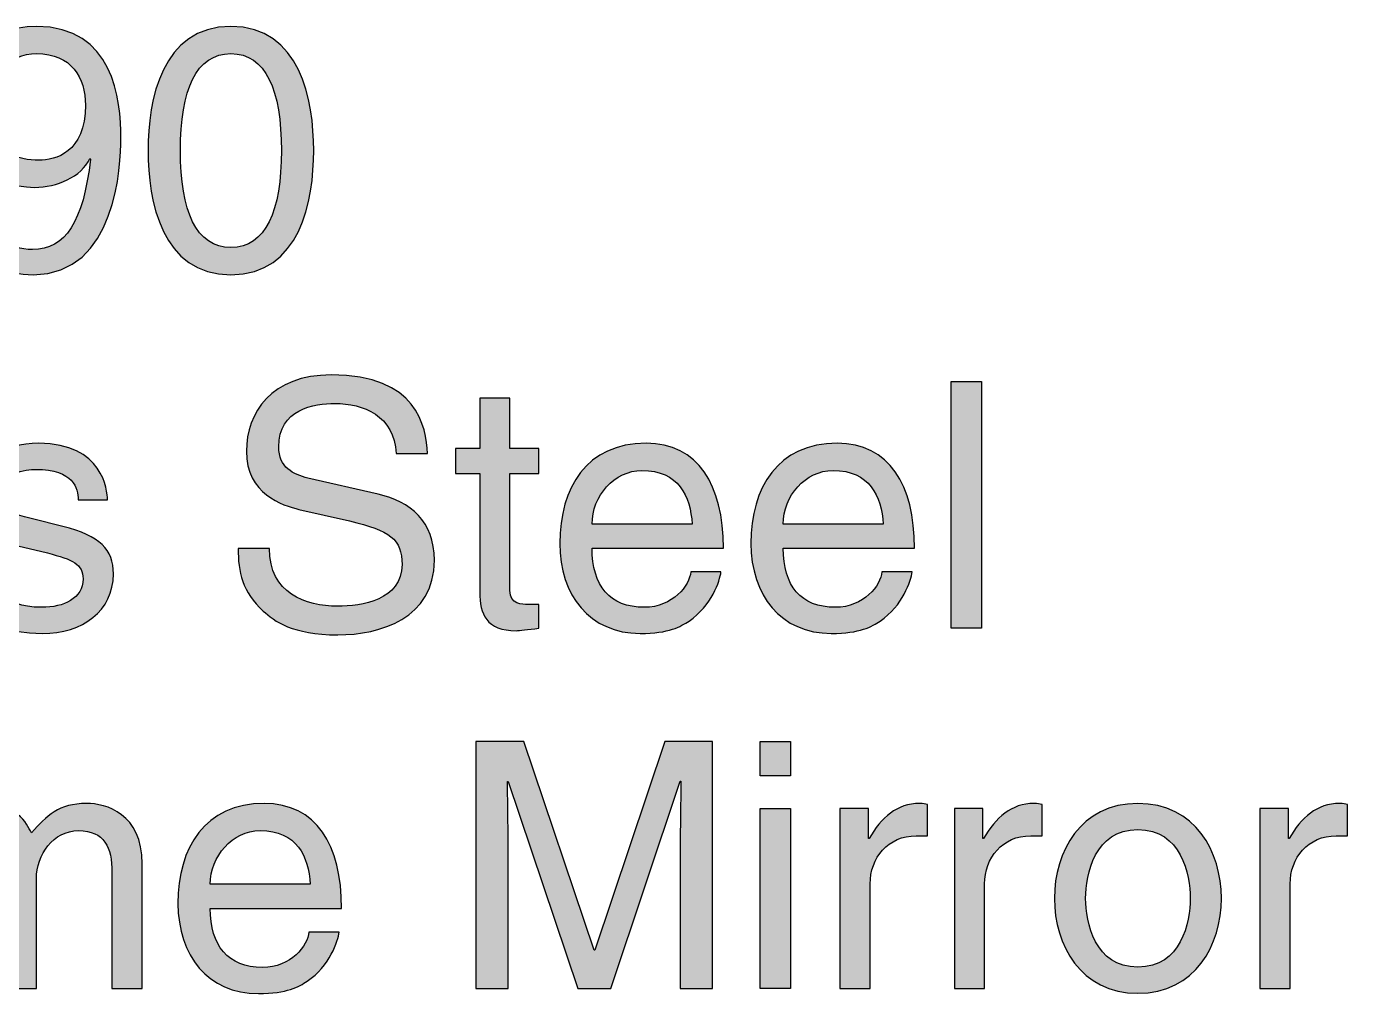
# Model space of a CAD drawing. Extents: x -84 to 127, y -62 to 83.
# Drawn here: x 44.98 to 73.46, y -60.36 to -39.52 of the extents above; entities that cross this region are included whole.
import ezdxf

# ---------------------------------------------------------------- set-up
doc = ezdxf.new("R2010")
doc.units = 0
doc.header["$MEASUREMENT"] = 0
doc.layers.add('MODEL_NAME', color=3, linetype='CONTINUOUS')

# ---------------------------------------------------------------- blocks, each defined once
blk = doc.blocks.new('AI9-BLK1')
at = {"layer": 'MODEL_NAME'}
h = blk.add_hatch(color=2, dxfattribs=at)
edge = h.paths.add_edge_path(flags=16)
edge.add_spline(control_points=[(4.68, 9.426), (4.68, 10.019), (4.377, 10.537), (3.628, 10.537), (3.021, 10.537), (2.621, 10.063), (2.621, 9.367), (2.621, 8.367), (3.243, 8.24), (3.68, 8.24), (4.021, 8.24), (4.68, 8.396), (4.68, 9.426)], knot_values=[0, 0, 0, 0, 1, 1, 1, 2, 2, 2, 3, 3, 3, 4, 4, 4, 4], degree=3, periodic=0)
edge = h.paths.add_edge_path()
edge.add_spline(control_points=[(1.947, 9.337), (1.947, 10.285), (2.524, 11.122), (3.621, 11.122), (5.281, 11.122), (5.444, 9.552), (5.444, 8.707), (5.444, 8.152), (5.347, 5.773), (3.554, 5.773), (2.332, 5.773), (2.006, 6.663), (2.006, 7.166), (2.006, 7.166), (2.658, 7.166), (2.658, 7.166), (2.695, 6.64), (3.006, 6.314), (3.539, 6.314), (4.251, 6.314), (4.628, 6.914), (4.791, 8.263), (4.791, 8.263), (4.777, 8.278), (4.777, 8.278), (4.584, 7.878), (4.065, 7.655), (3.584, 7.655), (2.621, 7.655), (1.947, 8.3), (1.947, 9.337)], knot_values=[0, 0, 0, 0, 1, 1, 1, 2, 2, 2, 3, 3, 3, 4, 4, 4, 5, 5, 5, 6, 6, 6, 7, 7, 7, 8, 8, 8, 9, 9, 9, 10, 10, 10, 10], degree=3, periodic=0)
h = blk.add_hatch(color=2, dxfattribs=at)
edge = h.paths.add_edge_path(flags=16)
edge.add_spline(control_points=[(7.814, 10.537), (7.066, 10.537), (6.725, 9.752), (6.725, 8.448), (6.725, 7.144), (7.066, 6.359), (7.814, 6.359), (8.562, 6.359), (8.903, 7.144), (8.903, 8.448), (8.903, 9.752), (8.562, 10.537), (7.814, 10.537)], knot_values=[0, 0, 0, 0, 1, 1, 1, 2, 2, 2, 3, 3, 3, 4, 4, 4, 4], degree=3, periodic=0)
edge = h.paths.add_edge_path()
edge.add_spline(control_points=[(7.814, 5.773), (6.318, 5.773), (6.029, 7.366), (6.029, 8.448), (6.029, 9.53), (6.318, 11.122), (7.814, 11.122), (9.311, 11.122), (9.599, 9.53), (9.599, 8.448), (9.599, 7.366), (9.311, 5.773), (7.814, 5.773)], knot_values=[0, 0, 0, 0, 1, 1, 1, 2, 2, 2, 3, 3, 3, 4, 4, 4, 4], degree=3, periodic=0)
h = blk.add_hatch(color=2, dxfattribs=at)
edge = h.paths.add_edge_path()
edge.add_spline(control_points=[(11.377, 1.917), (11.34, 2.739), (10.659, 2.998), (10.059, 2.998), (9.607, 2.998), (8.844, 2.872), (8.844, 2.065), (8.844, 1.613), (9.162, 1.465), (9.474, 1.391), (9.474, 1.391), (10.992, 1.043), (10.992, 1.043), (11.681, 0.879), (12.2, 0.465), (12.2, -0.38), (12.2, -1.639), (11.029, -1.988), (10.118, -1.988), (9.133, -1.988), (8.748, -1.691), (8.51, -1.476), (8.059, -1.069), (7.97, -0.624), (7.97, -0.128), (7.97, -0.128), (8.644, -0.128), (8.644, -0.128), (8.644, -1.091), (9.429, -1.373), (10.111, -1.373), (10.629, -1.373), (11.503, -1.239), (11.503, -0.476), (11.503, 0.079), (11.244, 0.257), (10.37, 0.465), (10.37, 0.465), (9.281, 0.716), (9.281, 0.716), (8.933, 0.798), (8.148, 1.043), (8.148, 1.969), (8.148, 2.798), (8.688, 3.613), (9.977, 3.613), (11.837, 3.613), (12.022, 2.502), (12.052, 1.917), (12.052, 1.917), (11.377, 1.917), (11.377, 1.917)], knot_values=[0, 0, 0, 0, 1, 1, 1, 2, 2, 2, 3, 3, 3, 4, 4, 4, 5, 5, 5, 6, 6, 6, 7, 7, 7, 8, 8, 8, 9, 9, 9, 10, 10, 10, 11, 11, 11, 12, 12, 12, 13, 13, 13, 14, 14, 14, 15, 15, 15, 16, 16, 16, 17, 17, 17, 17], degree=3, periodic=0)
h = blk.add_hatch(color=2, dxfattribs=at)
edge = h.paths.add_edge_path()
edge.add_spline(control_points=[(23.994, -1.847), (23.994, -1.847), (23.342, -1.847), (23.342, -1.847), (23.342, -1.847), (23.342, 3.472), (23.342, 3.472), (23.342, 3.472), (23.994, 3.472), (23.994, 3.472), (23.994, 3.472), (23.994, -1.847), (23.994, -1.847)], knot_values=[0, 0, 0, 0, 1, 1, 1, 2, 2, 2, 3, 3, 3, 4, 4, 4, 4], degree=3, periodic=0)
h = blk.add_hatch(color=2, dxfattribs=at)
edge = h.paths.add_edge_path()
edge.add_spline(control_points=[(13.83, 1.487), (13.83, 1.487), (13.83, -1.032), (13.83, -1.032), (13.83, -1.335), (14.089, -1.335), (14.222, -1.335), (14.222, -1.335), (14.452, -1.335), (14.452, -1.335), (14.452, -1.335), (14.452, -1.847), (14.452, -1.847), (14.215, -1.869), (14.03, -1.899), (13.963, -1.899), (13.318, -1.899), (13.178, -1.536), (13.178, -1.069), (13.178, -1.069), (13.178, 1.487), (13.178, 1.487), (13.178, 1.487), (12.652, 1.487), (12.652, 1.487), (12.652, 1.487), (12.652, 2.028), (12.652, 2.028), (12.652, 2.028), (13.178, 2.028), (13.178, 2.028), (13.178, 2.028), (13.178, 3.109), (13.178, 3.109), (13.178, 3.109), (13.83, 3.109), (13.83, 3.109), (13.83, 3.109), (13.83, 2.028), (13.83, 2.028), (13.83, 2.028), (14.452, 2.028), (14.452, 2.028), (14.452, 2.028), (14.452, 1.487), (14.452, 1.487), (14.452, 1.487), (13.83, 1.487), (13.83, 1.487)], knot_values=[0, 0, 0, 0, 1, 1, 1, 2, 2, 2, 3, 3, 3, 4, 4, 4, 5, 5, 5, 6, 6, 6, 7, 7, 7, 8, 8, 8, 9, 9, 9, 10, 10, 10, 11, 11, 11, 12, 12, 12, 13, 13, 13, 14, 14, 14, 15, 15, 15, 16, 16, 16, 16], degree=3, periodic=0)
h = blk.add_hatch(color=2, dxfattribs=at)
edge = h.paths.add_edge_path()
edge.add_spline(control_points=[(4.525, 0.924), (4.517, 1.168), (4.429, 1.576), (3.606, 1.576), (3.406, 1.576), (2.836, 1.509), (2.836, 1.028), (2.836, 0.709), (3.036, 0.635), (3.539, 0.509), (3.539, 0.509), (4.192, 0.346), (4.192, 0.346), (4.999, 0.146), (5.281, -0.15), (5.281, -0.676), (5.281, -1.476), (4.621, -1.958), (3.747, -1.958), (2.213, -1.958), (2.102, -1.069), (2.08, -0.602), (2.08, -0.602), (2.71, -0.602), (2.71, -0.602), (2.732, -0.906), (2.821, -1.395), (3.74, -1.395), (4.206, -1.395), (4.628, -1.21), (4.628, -0.78), (4.628, -0.469), (4.414, -0.365), (3.858, -0.224), (3.858, -0.224), (3.102, -0.039), (3.102, -0.039), (2.562, 0.094), (2.206, 0.368), (2.206, 0.902), (2.206, 1.754), (2.91, 2.139), (3.673, 2.139), (5.058, 2.139), (5.154, 1.117), (5.154, 0.924), (5.154, 0.924), (4.525, 0.924), (4.525, 0.924)], knot_values=[0, 0, 0, 0, 1, 1, 1, 2, 2, 2, 3, 3, 3, 4, 4, 4, 5, 5, 5, 6, 6, 6, 7, 7, 7, 8, 8, 8, 9, 9, 9, 10, 10, 10, 11, 11, 11, 12, 12, 12, 13, 13, 13, 14, 14, 14, 15, 15, 15, 16, 16, 16, 16], degree=3, periodic=0)
h = blk.add_hatch(color=2, dxfattribs=at)
edge = h.paths.add_edge_path(flags=16)
edge.add_spline(control_points=[(17.756, 0.398), (17.719, 0.998), (17.467, 1.554), (16.675, 1.554), (16.074, 1.554), (15.6, 0.998), (15.6, 0.398), (15.6, 0.398), (17.756, 0.398), (17.756, 0.398)], knot_values=[0, 0, 0, 0, 1, 1, 1, 2, 2, 2, 3, 3, 3, 3], degree=3, periodic=0)
edge = h.paths.add_edge_path()
edge.add_spline(control_points=[(18.378, -0.632), (18.356, -0.817), (18.178, -1.365), (17.689, -1.691), (17.512, -1.81), (17.259, -1.958), (16.637, -1.958), (15.548, -1.958), (14.904, -1.136), (14.904, -0.017), (14.904, 1.183), (15.482, 2.139), (16.763, 2.139), (17.882, 2.139), (18.43, 1.25), (18.43, -0.121), (18.43, -0.121), (15.6, -0.121), (15.6, -0.121), (15.6, -0.928), (15.978, -1.395), (16.726, -1.395), (17.341, -1.395), (17.704, -0.921), (17.726, -0.632), (17.726, -0.632), (18.378, -0.632), (18.378, -0.632)], knot_values=[0, 0, 0, 0, 1, 1, 1, 2, 2, 2, 3, 3, 3, 4, 4, 4, 5, 5, 5, 6, 6, 6, 7, 7, 7, 8, 8, 8, 9, 9, 9, 9], degree=3, periodic=0)
h = blk.add_hatch(color=2, dxfattribs=at)
edge = h.paths.add_edge_path(flags=16)
edge.add_spline(control_points=[(21.875, 0.398), (21.838, 0.998), (21.586, 1.554), (20.793, 1.554), (20.193, 1.554), (19.719, 0.998), (19.719, 0.398), (19.719, 0.398), (21.875, 0.398), (21.875, 0.398)], knot_values=[0, 0, 0, 0, 1, 1, 1, 2, 2, 2, 3, 3, 3, 3], degree=3, periodic=0)
edge = h.paths.add_edge_path()
edge.add_spline(control_points=[(22.497, -0.632), (22.475, -0.817), (22.297, -1.365), (21.808, -1.691), (21.631, -1.81), (21.379, -1.958), (20.756, -1.958), (19.667, -1.958), (19.023, -1.136), (19.023, -0.017), (19.023, 1.183), (19.601, 2.139), (20.882, 2.139), (22.001, 2.139), (22.549, 1.25), (22.549, -0.121), (22.549, -0.121), (19.719, -0.121), (19.719, -0.121), (19.719, -0.928), (20.097, -1.395), (20.845, -1.395), (21.46, -1.395), (21.823, -0.921), (21.845, -0.632), (21.845, -0.632), (22.497, -0.632), (22.497, -0.632)], knot_values=[0, 0, 0, 0, 1, 1, 1, 2, 2, 2, 3, 3, 3, 4, 4, 4, 5, 5, 5, 6, 6, 6, 7, 7, 7, 8, 8, 8, 9, 9, 9, 9], degree=3, periodic=0)
h = blk.add_hatch(color=2, dxfattribs=at)
edge = h.paths.add_edge_path()
edge.add_spline(control_points=[(17.497, -9.608), (17.497, -9.608), (17.497, -6.467), (17.497, -6.467), (17.497, -6.311), (17.512, -5.637), (17.512, -5.141), (17.512, -5.141), (17.497, -5.141), (17.497, -5.141), (17.497, -5.141), (16, -9.608), (16, -9.608), (16, -9.608), (15.289, -9.608), (15.289, -9.608), (15.289, -9.608), (13.793, -5.148), (13.793, -5.148), (13.793, -5.148), (13.778, -5.148), (13.778, -5.148), (13.778, -5.637), (13.793, -6.311), (13.793, -6.467), (13.793, -6.467), (13.793, -9.608), (13.793, -9.608), (13.793, -9.608), (13.096, -9.608), (13.096, -9.608), (13.096, -9.608), (13.096, -4.289), (13.096, -4.289), (13.096, -4.289), (14.126, -4.289), (14.126, -4.289), (14.126, -4.289), (15.645, -8.786), (15.645, -8.786), (15.645, -8.786), (15.66, -8.786), (15.66, -8.786), (15.66, -8.786), (17.171, -4.289), (17.171, -4.289), (17.171, -4.289), (18.193, -4.289), (18.193, -4.289), (18.193, -4.289), (18.193, -9.608), (18.193, -9.608), (18.193, -9.608), (17.497, -9.608), (17.497, -9.608)], knot_values=[0, 0, 0, 0, 1, 1, 1, 2, 2, 2, 3, 3, 3, 4, 4, 4, 5, 5, 5, 6, 6, 6, 7, 7, 7, 8, 8, 8, 9, 9, 9, 10, 10, 10, 11, 11, 11, 12, 12, 12, 13, 13, 13, 14, 14, 14, 15, 15, 15, 16, 16, 16, 17, 17, 17, 18, 18, 18, 18], degree=3, periodic=0)
h = blk.add_hatch(color=2, dxfattribs=at)
edge = h.paths.add_edge_path()
edge.add_spline(control_points=[(19.875, -9.608), (19.875, -9.608), (19.223, -9.608), (19.223, -9.608), (19.223, -9.608), (19.223, -5.733), (19.223, -5.733), (19.223, -5.733), (19.875, -5.733), (19.875, -5.733), (19.875, -5.733), (19.875, -9.608), (19.875, -9.608)], knot_values=[0, 0, 0, 0, 1, 1, 1, 2, 2, 2, 3, 3, 3, 4, 4, 4, 4], degree=3, periodic=0)
edge = h.paths.add_edge_path()
edge.add_spline(control_points=[(19.223, -5.03), (19.223, -5.03), (19.223, -4.289), (19.223, -4.289), (19.223, -4.289), (19.875, -4.289), (19.875, -4.289), (19.875, -4.289), (19.875, -5.03), (19.875, -5.03), (19.875, -5.03), (19.223, -5.03), (19.223, -5.03)], knot_values=[0, 0, 0, 0, 1, 1, 1, 2, 2, 2, 3, 3, 3, 4, 4, 4, 4], degree=3, periodic=0)
h = blk.add_hatch(color=2, dxfattribs=at)
edge = h.paths.add_edge_path()
edge.add_spline(control_points=[(0.688, -5.733), (0.688, -5.733), (1.302, -5.733), (1.302, -5.733), (1.302, -5.733), (1.302, -6.282), (1.302, -6.282), (1.302, -6.282), (1.317, -6.282), (1.317, -6.282), (1.458, -6.074), (1.791, -5.622), (2.488, -5.622), (3.184, -5.622), (3.406, -6.045), (3.517, -6.252), (3.843, -5.889), (4.103, -5.622), (4.703, -5.622), (5.118, -5.622), (5.903, -5.837), (5.903, -6.926), (5.903, -6.926), (5.903, -9.608), (5.903, -9.608), (5.903, -9.608), (5.251, -9.608), (5.251, -9.608), (5.251, -9.608), (5.251, -7.104), (5.251, -7.104), (5.251, -6.57), (5.088, -6.208), (4.532, -6.208), (3.984, -6.208), (3.621, -6.726), (3.621, -7.245), (3.621, -7.245), (3.621, -9.608), (3.621, -9.608), (3.621, -9.608), (2.969, -9.608), (2.969, -9.608), (2.969, -9.608), (2.969, -6.926), (2.969, -6.926), (2.969, -6.6), (2.843, -6.208), (2.362, -6.208), (1.991, -6.208), (1.339, -6.445), (1.339, -7.496), (1.339, -7.496), (1.339, -9.608), (1.339, -9.608), (1.339, -9.608), (0.688, -9.608), (0.688, -9.608), (0.688, -9.608), (0.688, -5.733), (0.688, -5.733)], knot_values=[0, 0, 0, 0, 1, 1, 1, 2, 2, 2, 3, 3, 3, 4, 4, 4, 5, 5, 5, 6, 6, 6, 7, 7, 7, 8, 8, 8, 9, 9, 9, 10, 10, 10, 11, 11, 11, 12, 12, 12, 13, 13, 13, 14, 14, 14, 15, 15, 15, 16, 16, 16, 17, 17, 17, 18, 18, 18, 19, 19, 19, 20, 20, 20, 20], degree=3, periodic=0)
h = blk.add_hatch(color=2, dxfattribs=at)
edge = h.paths.add_edge_path(flags=16)
edge.add_spline(control_points=[(9.526, -7.363), (9.488, -6.763), (9.237, -6.208), (8.444, -6.208), (7.844, -6.208), (7.37, -6.763), (7.37, -7.363), (7.37, -7.363), (9.526, -7.363), (9.526, -7.363)], knot_values=[0, 0, 0, 0, 1, 1, 1, 2, 2, 2, 3, 3, 3, 3], degree=3, periodic=0)
edge = h.paths.add_edge_path()
edge.add_spline(control_points=[(10.148, -8.393), (10.125, -8.578), (9.948, -9.126), (9.459, -9.452), (9.281, -9.571), (9.029, -9.719), (8.407, -9.719), (7.318, -9.719), (6.673, -8.897), (6.673, -7.778), (6.673, -6.578), (7.251, -5.622), (8.533, -5.622), (9.651, -5.622), (10.199, -6.511), (10.199, -7.882), (10.199, -7.882), (7.37, -7.882), (7.37, -7.882), (7.37, -8.689), (7.748, -9.156), (8.496, -9.156), (9.11, -9.156), (9.474, -8.682), (9.496, -8.393), (9.496, -8.393), (10.148, -8.393), (10.148, -8.393)], knot_values=[0, 0, 0, 0, 1, 1, 1, 2, 2, 2, 3, 3, 3, 4, 4, 4, 5, 5, 5, 6, 6, 6, 7, 7, 7, 8, 8, 8, 9, 9, 9, 9], degree=3, periodic=0)
h = blk.add_hatch(color=2, dxfattribs=at)
edge = h.paths.add_edge_path()
edge.add_spline(control_points=[(21.593, -9.608), (21.593, -9.608), (20.942, -9.608), (20.942, -9.608), (20.942, -9.608), (20.942, -5.733), (20.942, -5.733), (20.942, -5.733), (21.557, -5.733), (21.557, -5.733), (21.557, -5.733), (21.557, -6.378), (21.557, -6.378), (21.557, -6.378), (21.571, -6.378), (21.571, -6.378), (21.83, -5.926), (22.171, -5.622), (22.66, -5.622), (22.742, -5.622), (22.779, -5.629), (22.831, -5.644), (22.831, -5.644), (22.831, -6.318), (22.831, -6.318), (22.831, -6.318), (22.586, -6.318), (22.586, -6.318), (21.979, -6.318), (21.593, -6.793), (21.593, -7.356), (21.593, -7.356), (21.593, -9.608), (21.593, -9.608)], knot_values=[0, 0, 0, 0, 1, 1, 1, 2, 2, 2, 3, 3, 3, 4, 4, 4, 5, 5, 5, 6, 6, 6, 7, 7, 7, 8, 8, 8, 9, 9, 9, 10, 10, 10, 11, 11, 11, 11], degree=3, periodic=0)
h = blk.add_hatch(color=2, dxfattribs=at)
edge = h.paths.add_edge_path()
edge.add_spline(control_points=[(24.06, -9.608), (24.06, -9.608), (23.408, -9.608), (23.408, -9.608), (23.408, -9.608), (23.408, -5.733), (23.408, -5.733), (23.408, -5.733), (24.023, -5.733), (24.023, -5.733), (24.023, -5.733), (24.023, -6.378), (24.023, -6.378), (24.023, -6.378), (24.038, -6.378), (24.038, -6.378), (24.297, -5.926), (24.638, -5.622), (25.127, -5.622), (25.209, -5.622), (25.246, -5.629), (25.298, -5.644), (25.298, -5.644), (25.298, -6.318), (25.298, -6.318), (25.298, -6.318), (25.053, -6.318), (25.053, -6.318), (24.446, -6.318), (24.06, -6.793), (24.06, -7.356), (24.06, -7.356), (24.06, -9.608), (24.06, -9.608)], knot_values=[0, 0, 0, 0, 1, 1, 1, 2, 2, 2, 3, 3, 3, 4, 4, 4, 5, 5, 5, 6, 6, 6, 7, 7, 7, 8, 8, 8, 9, 9, 9, 10, 10, 10, 11, 11, 11, 11], degree=3, periodic=0)
h = blk.add_hatch(color=2, dxfattribs=at)
edge = h.paths.add_edge_path(flags=16)
edge.add_spline(control_points=[(27.364, -9.149), (28.298, -9.149), (28.491, -8.185), (28.491, -7.667), (28.491, -7.148), (28.298, -6.185), (27.364, -6.185), (26.431, -6.185), (26.238, -7.148), (26.238, -7.667), (26.238, -8.185), (26.431, -9.149), (27.364, -9.149)], knot_values=[0, 0, 0, 0, 1, 1, 1, 2, 2, 2, 3, 3, 3, 4, 4, 4, 4], degree=3, periodic=0)
edge = h.paths.add_edge_path()
edge.add_spline(control_points=[(27.364, -5.622), (28.602, -5.622), (29.165, -6.667), (29.165, -7.667), (29.165, -8.667), (28.602, -9.712), (27.364, -9.712), (26.127, -9.712), (25.564, -8.667), (25.564, -7.667), (25.564, -6.667), (26.127, -5.622), (27.364, -5.622)], knot_values=[0, 0, 0, 0, 1, 1, 1, 2, 2, 2, 3, 3, 3, 4, 4, 4, 4], degree=3, periodic=0)
h = blk.add_hatch(color=2, dxfattribs=at)
edge = h.paths.add_edge_path()
edge.add_spline(control_points=[(30.646, -9.608), (30.646, -9.608), (29.994, -9.608), (29.994, -9.608), (29.994, -9.608), (29.994, -5.733), (29.994, -5.733), (29.994, -5.733), (30.609, -5.733), (30.609, -5.733), (30.609, -5.733), (30.609, -6.378), (30.609, -6.378), (30.609, -6.378), (30.624, -6.378), (30.624, -6.378), (30.883, -5.926), (31.224, -5.622), (31.713, -5.622), (31.795, -5.622), (31.832, -5.629), (31.884, -5.644), (31.884, -5.644), (31.884, -6.318), (31.884, -6.318), (31.884, -6.318), (31.639, -6.318), (31.639, -6.318), (31.032, -6.318), (30.646, -6.793), (30.646, -7.356), (30.646, -7.356), (30.646, -9.608), (30.646, -9.608)], knot_values=[0, 0, 0, 0, 1, 1, 1, 2, 2, 2, 3, 3, 3, 4, 4, 4, 5, 5, 5, 6, 6, 6, 7, 7, 7, 8, 8, 8, 9, 9, 9, 10, 10, 10, 11, 11, 11, 11], degree=3, periodic=0)
at = {"layer": 'MODEL_NAME', "color": 2}
for points in [[(23.994, -1.847), (23.342, -1.847), (23.342, 3.472), (23.994, 3.472)], [(19.223, -5.03), (19.223, -4.289), (19.875, -4.289), (19.875, -5.03)], [(19.875, -9.608), (19.223, -9.608), (19.223, -5.733), (19.875, -5.733)]]:
    blk.add_lwpolyline(points, close=True, dxfattribs=at)
for points, knots in [([(1.947, 9.337), (1.947, 10.285), (2.524, 11.122), (3.621, 11.122), (5.281, 11.122), (5.444, 9.552), (5.444, 8.707), (5.444, 8.152), (5.347, 5.773), (3.554, 5.773), (2.332, 5.773), (2.006, 6.663), (2.006, 7.166), (2.006, 7.166), (2.658, 7.166), (2.658, 7.166), (2.695, 6.64), (3.006, 6.314), (3.539, 6.314), (4.251, 6.314), (4.628, 6.914), (4.791, 8.263), (4.791, 8.263), (4.777, 8.278), (4.777, 8.278), (4.584, 7.878), (4.065, 7.655), (3.584, 7.655), (2.621, 7.655), (1.947, 8.3), (1.947, 9.337)], [0, 0, 0, 0, 1, 1, 1, 2, 2, 2, 3, 3, 3, 4, 4, 4, 5, 5, 5, 6, 6, 6, 7, 7, 7, 8, 8, 8, 9, 9, 9, 10, 10, 10, 10]), ([(7.814, 5.773), (6.318, 5.773), (6.029, 7.366), (6.029, 8.448), (6.029, 9.53), (6.318, 11.122), (7.814, 11.122), (9.311, 11.122), (9.599, 9.53), (9.599, 8.448), (9.599, 7.366), (9.311, 5.773), (7.814, 5.773)], [0, 0, 0, 0, 1, 1, 1, 2, 2, 2, 3, 3, 3, 4, 4, 4, 4]), ([(4.68, 9.426), (4.68, 10.019), (4.377, 10.537), (3.628, 10.537), (3.021, 10.537), (2.621, 10.063), (2.621, 9.367), (2.621, 8.367), (3.243, 8.24), (3.68, 8.24), (4.021, 8.24), (4.68, 8.396), (4.68, 9.426)], [0, 0, 0, 0, 1, 1, 1, 2, 2, 2, 3, 3, 3, 4, 4, 4, 4]), ([(7.814, 10.537), (7.066, 10.537), (6.725, 9.752), (6.725, 8.448), (6.725, 7.144), (7.066, 6.359), (7.814, 6.359), (8.562, 6.359), (8.903, 7.144), (8.903, 8.448), (8.903, 9.752), (8.562, 10.537), (7.814, 10.537)], [0, 0, 0, 0, 1, 1, 1, 2, 2, 2, 3, 3, 3, 4, 4, 4, 4]), ([(11.377, 1.917), (11.34, 2.739), (10.659, 2.998), (10.059, 2.998), (9.607, 2.998), (8.844, 2.872), (8.844, 2.065), (8.844, 1.613), (9.162, 1.465), (9.474, 1.391), (9.474, 1.391), (10.992, 1.043), (10.992, 1.043), (11.681, 0.879), (12.2, 0.465), (12.2, -0.38), (12.2, -1.639), (11.029, -1.988), (10.118, -1.988), (9.133, -1.988), (8.748, -1.691), (8.51, -1.476), (8.059, -1.069), (7.97, -0.624), (7.97, -0.128), (7.97, -0.128), (8.644, -0.128), (8.644, -0.128), (8.644, -1.091), (9.429, -1.373), (10.111, -1.373), (10.629, -1.373), (11.503, -1.239), (11.503, -0.476), (11.503, 0.079), (11.244, 0.257), (10.37, 0.465), (10.37, 0.465), (9.281, 0.716), (9.281, 0.716), (8.933, 0.798), (8.148, 1.043), (8.148, 1.969), (8.148, 2.798), (8.688, 3.613), (9.977, 3.613), (11.837, 3.613), (12.022, 2.502), (12.052, 1.917), (12.052, 1.917), (11.377, 1.917), (11.377, 1.917)], [0, 0, 0, 0, 1, 1, 1, 2, 2, 2, 3, 3, 3, 4, 4, 4, 5, 5, 5, 6, 6, 6, 7, 7, 7, 8, 8, 8, 9, 9, 9, 10, 10, 10, 11, 11, 11, 12, 12, 12, 13, 13, 13, 14, 14, 14, 15, 15, 15, 16, 16, 16, 17, 17, 17, 17]), ([(13.83, 1.487), (13.83, 1.487), (13.83, -1.032), (13.83, -1.032), (13.83, -1.335), (14.089, -1.335), (14.222, -1.335), (14.222, -1.335), (14.452, -1.335), (14.452, -1.335), (14.452, -1.335), (14.452, -1.847), (14.452, -1.847), (14.215, -1.869), (14.03, -1.899), (13.963, -1.899), (13.318, -1.899), (13.178, -1.536), (13.178, -1.069), (13.178, -1.069), (13.178, 1.487), (13.178, 1.487), (13.178, 1.487), (12.652, 1.487), (12.652, 1.487), (12.652, 1.487), (12.652, 2.028), (12.652, 2.028), (12.652, 2.028), (13.178, 2.028), (13.178, 2.028), (13.178, 2.028), (13.178, 3.109), (13.178, 3.109), (13.178, 3.109), (13.83, 3.109), (13.83, 3.109), (13.83, 3.109), (13.83, 2.028), (13.83, 2.028), (13.83, 2.028), (14.452, 2.028), (14.452, 2.028), (14.452, 2.028), (14.452, 1.487), (14.452, 1.487), (14.452, 1.487), (13.83, 1.487), (13.83, 1.487)], [0, 0, 0, 0, 1, 1, 1, 2, 2, 2, 3, 3, 3, 4, 4, 4, 5, 5, 5, 6, 6, 6, 7, 7, 7, 8, 8, 8, 9, 9, 9, 10, 10, 10, 11, 11, 11, 12, 12, 12, 13, 13, 13, 14, 14, 14, 15, 15, 15, 16, 16, 16, 16]), ([(4.525, 0.924), (4.517, 1.168), (4.429, 1.576), (3.606, 1.576), (3.406, 1.576), (2.836, 1.509), (2.836, 1.028), (2.836, 0.709), (3.036, 0.635), (3.539, 0.509), (3.539, 0.509), (4.192, 0.346), (4.192, 0.346), (4.999, 0.146), (5.281, -0.15), (5.281, -0.676), (5.281, -1.476), (4.621, -1.958), (3.747, -1.958), (2.213, -1.958), (2.102, -1.069), (2.08, -0.602), (2.08, -0.602), (2.71, -0.602), (2.71, -0.602), (2.732, -0.906), (2.821, -1.395), (3.74, -1.395), (4.206, -1.395), (4.628, -1.21), (4.628, -0.78), (4.628, -0.469), (4.414, -0.365), (3.858, -0.224), (3.858, -0.224), (3.102, -0.039), (3.102, -0.039), (2.562, 0.094), (2.206, 0.368), (2.206, 0.902), (2.206, 1.754), (2.91, 2.139), (3.673, 2.139), (5.058, 2.139), (5.154, 1.117), (5.154, 0.924), (5.154, 0.924), (4.525, 0.924), (4.525, 0.924)], [0, 0, 0, 0, 1, 1, 1, 2, 2, 2, 3, 3, 3, 4, 4, 4, 5, 5, 5, 6, 6, 6, 7, 7, 7, 8, 8, 8, 9, 9, 9, 10, 10, 10, 11, 11, 11, 12, 12, 12, 13, 13, 13, 14, 14, 14, 15, 15, 15, 16, 16, 16, 16]), ([(18.378, -0.632), (18.356, -0.817), (18.178, -1.365), (17.689, -1.691), (17.512, -1.81), (17.259, -1.958), (16.637, -1.958), (15.548, -1.958), (14.904, -1.136), (14.904, -0.017), (14.904, 1.183), (15.482, 2.139), (16.763, 2.139), (17.882, 2.139), (18.43, 1.25), (18.43, -0.121), (18.43, -0.121), (15.6, -0.121), (15.6, -0.121), (15.6, -0.928), (15.978, -1.395), (16.726, -1.395), (17.341, -1.395), (17.704, -0.921), (17.726, -0.632), (17.726, -0.632), (18.378, -0.632), (18.378, -0.632)], [0, 0, 0, 0, 1, 1, 1, 2, 2, 2, 3, 3, 3, 4, 4, 4, 5, 5, 5, 6, 6, 6, 7, 7, 7, 8, 8, 8, 9, 9, 9, 9]), ([(22.497, -0.632), (22.475, -0.817), (22.297, -1.365), (21.808, -1.691), (21.631, -1.81), (21.379, -1.958), (20.756, -1.958), (19.667, -1.958), (19.023, -1.136), (19.023, -0.017), (19.023, 1.183), (19.601, 2.139), (20.882, 2.139), (22.001, 2.139), (22.549, 1.25), (22.549, -0.121), (22.549, -0.121), (19.719, -0.121), (19.719, -0.121), (19.719, -0.928), (20.097, -1.395), (20.845, -1.395), (21.46, -1.395), (21.823, -0.921), (21.845, -0.632), (21.845, -0.632), (22.497, -0.632), (22.497, -0.632)], [0, 0, 0, 0, 1, 1, 1, 2, 2, 2, 3, 3, 3, 4, 4, 4, 5, 5, 5, 6, 6, 6, 7, 7, 7, 8, 8, 8, 9, 9, 9, 9]), ([(17.756, 0.398), (17.719, 0.998), (17.467, 1.554), (16.675, 1.554), (16.074, 1.554), (15.6, 0.998), (15.6, 0.398), (15.6, 0.398), (17.756, 0.398), (17.756, 0.398)], [0, 0, 0, 0, 1, 1, 1, 2, 2, 2, 3, 3, 3, 3]), ([(21.875, 0.398), (21.838, 0.998), (21.586, 1.554), (20.793, 1.554), (20.193, 1.554), (19.719, 0.998), (19.719, 0.398), (19.719, 0.398), (21.875, 0.398), (21.875, 0.398)], [0, 0, 0, 0, 1, 1, 1, 2, 2, 2, 3, 3, 3, 3]), ([(17.497, -9.608), (17.497, -9.608), (17.497, -6.467), (17.497, -6.467), (17.497, -6.311), (17.512, -5.637), (17.512, -5.141), (17.512, -5.141), (17.497, -5.141), (17.497, -5.141), (17.497, -5.141), (16, -9.608), (16, -9.608), (16, -9.608), (15.289, -9.608), (15.289, -9.608), (15.289, -9.608), (13.793, -5.148), (13.793, -5.148), (13.793, -5.148), (13.778, -5.148), (13.778, -5.148), (13.778, -5.637), (13.793, -6.311), (13.793, -6.467), (13.793, -6.467), (13.793, -9.608), (13.793, -9.608), (13.793, -9.608), (13.096, -9.608), (13.096, -9.608), (13.096, -9.608), (13.096, -4.289), (13.096, -4.289), (13.096, -4.289), (14.126, -4.289), (14.126, -4.289), (14.126, -4.289), (15.645, -8.786), (15.645, -8.786), (15.645, -8.786), (15.66, -8.786), (15.66, -8.786), (15.66, -8.786), (17.171, -4.289), (17.171, -4.289), (17.171, -4.289), (18.193, -4.289), (18.193, -4.289), (18.193, -4.289), (18.193, -9.608), (18.193, -9.608), (18.193, -9.608), (17.497, -9.608), (17.497, -9.608)], [0, 0, 0, 0, 1, 1, 1, 2, 2, 2, 3, 3, 3, 4, 4, 4, 5, 5, 5, 6, 6, 6, 7, 7, 7, 8, 8, 8, 9, 9, 9, 10, 10, 10, 11, 11, 11, 12, 12, 12, 13, 13, 13, 14, 14, 14, 15, 15, 15, 16, 16, 16, 17, 17, 17, 18, 18, 18, 18]), ([(0.688, -5.733), (0.688, -5.733), (1.302, -5.733), (1.302, -5.733), (1.302, -5.733), (1.302, -6.282), (1.302, -6.282), (1.302, -6.282), (1.317, -6.282), (1.317, -6.282), (1.458, -6.074), (1.791, -5.622), (2.488, -5.622), (3.184, -5.622), (3.406, -6.045), (3.517, -6.252), (3.843, -5.889), (4.103, -5.622), (4.703, -5.622), (5.118, -5.622), (5.903, -5.837), (5.903, -6.926), (5.903, -6.926), (5.903, -9.608), (5.903, -9.608), (5.903, -9.608), (5.251, -9.608), (5.251, -9.608), (5.251, -9.608), (5.251, -7.104), (5.251, -7.104), (5.251, -6.57), (5.088, -6.208), (4.532, -6.208), (3.984, -6.208), (3.621, -6.726), (3.621, -7.245), (3.621, -7.245), (3.621, -9.608), (3.621, -9.608), (3.621, -9.608), (2.969, -9.608), (2.969, -9.608), (2.969, -9.608), (2.969, -6.926), (2.969, -6.926), (2.969, -6.6), (2.843, -6.208), (2.362, -6.208), (1.991, -6.208), (1.339, -6.445), (1.339, -7.496), (1.339, -7.496), (1.339, -9.608), (1.339, -9.608), (1.339, -9.608), (0.688, -9.608), (0.688, -9.608), (0.688, -9.608), (0.688, -5.733), (0.688, -5.733)], [0, 0, 0, 0, 1, 1, 1, 2, 2, 2, 3, 3, 3, 4, 4, 4, 5, 5, 5, 6, 6, 6, 7, 7, 7, 8, 8, 8, 9, 9, 9, 10, 10, 10, 11, 11, 11, 12, 12, 12, 13, 13, 13, 14, 14, 14, 15, 15, 15, 16, 16, 16, 17, 17, 17, 18, 18, 18, 19, 19, 19, 20, 20, 20, 20]), ([(10.148, -8.393), (10.125, -8.578), (9.948, -9.126), (9.459, -9.452), (9.281, -9.571), (9.029, -9.719), (8.407, -9.719), (7.318, -9.719), (6.673, -8.897), (6.673, -7.778), (6.673, -6.578), (7.251, -5.622), (8.533, -5.622), (9.651, -5.622), (10.199, -6.511), (10.199, -7.882), (10.199, -7.882), (7.37, -7.882), (7.37, -7.882), (7.37, -8.689), (7.748, -9.156), (8.496, -9.156), (9.11, -9.156), (9.474, -8.682), (9.496, -8.393), (9.496, -8.393), (10.148, -8.393), (10.148, -8.393)], [0, 0, 0, 0, 1, 1, 1, 2, 2, 2, 3, 3, 3, 4, 4, 4, 5, 5, 5, 6, 6, 6, 7, 7, 7, 8, 8, 8, 9, 9, 9, 9]), ([(21.593, -9.608), (21.593, -9.608), (20.942, -9.608), (20.942, -9.608), (20.942, -9.608), (20.942, -5.733), (20.942, -5.733), (20.942, -5.733), (21.557, -5.733), (21.557, -5.733), (21.557, -5.733), (21.557, -6.378), (21.557, -6.378), (21.557, -6.378), (21.571, -6.378), (21.571, -6.378), (21.83, -5.926), (22.171, -5.622), (22.66, -5.622), (22.742, -5.622), (22.779, -5.629), (22.831, -5.644), (22.831, -5.644), (22.831, -6.318), (22.831, -6.318), (22.831, -6.318), (22.586, -6.318), (22.586, -6.318), (21.979, -6.318), (21.593, -6.793), (21.593, -7.356), (21.593, -7.356), (21.593, -9.608), (21.593, -9.608)], [0, 0, 0, 0, 1, 1, 1, 2, 2, 2, 3, 3, 3, 4, 4, 4, 5, 5, 5, 6, 6, 6, 7, 7, 7, 8, 8, 8, 9, 9, 9, 10, 10, 10, 11, 11, 11, 11]), ([(24.06, -9.608), (24.06, -9.608), (23.408, -9.608), (23.408, -9.608), (23.408, -9.608), (23.408, -5.733), (23.408, -5.733), (23.408, -5.733), (24.023, -5.733), (24.023, -5.733), (24.023, -5.733), (24.023, -6.378), (24.023, -6.378), (24.023, -6.378), (24.038, -6.378), (24.038, -6.378), (24.297, -5.926), (24.638, -5.622), (25.127, -5.622), (25.209, -5.622), (25.246, -5.629), (25.298, -5.644), (25.298, -5.644), (25.298, -6.318), (25.298, -6.318), (25.298, -6.318), (25.053, -6.318), (25.053, -6.318), (24.446, -6.318), (24.06, -6.793), (24.06, -7.356), (24.06, -7.356), (24.06, -9.608), (24.06, -9.608)], [0, 0, 0, 0, 1, 1, 1, 2, 2, 2, 3, 3, 3, 4, 4, 4, 5, 5, 5, 6, 6, 6, 7, 7, 7, 8, 8, 8, 9, 9, 9, 10, 10, 10, 11, 11, 11, 11]), ([(27.364, -5.622), (28.602, -5.622), (29.165, -6.667), (29.165, -7.667), (29.165, -8.667), (28.602, -9.712), (27.364, -9.712), (26.127, -9.712), (25.564, -8.667), (25.564, -7.667), (25.564, -6.667), (26.127, -5.622), (27.364, -5.622)], [0, 0, 0, 0, 1, 1, 1, 2, 2, 2, 3, 3, 3, 4, 4, 4, 4]), ([(30.646, -9.608), (30.646, -9.608), (29.994, -9.608), (29.994, -9.608), (29.994, -9.608), (29.994, -5.733), (29.994, -5.733), (29.994, -5.733), (30.609, -5.733), (30.609, -5.733), (30.609, -5.733), (30.609, -6.378), (30.609, -6.378), (30.609, -6.378), (30.624, -6.378), (30.624, -6.378), (30.883, -5.926), (31.224, -5.622), (31.713, -5.622), (31.795, -5.622), (31.832, -5.629), (31.884, -5.644), (31.884, -5.644), (31.884, -6.318), (31.884, -6.318), (31.884, -6.318), (31.639, -6.318), (31.639, -6.318), (31.032, -6.318), (30.646, -6.793), (30.646, -7.356), (30.646, -7.356), (30.646, -9.608), (30.646, -9.608)], [0, 0, 0, 0, 1, 1, 1, 2, 2, 2, 3, 3, 3, 4, 4, 4, 5, 5, 5, 6, 6, 6, 7, 7, 7, 8, 8, 8, 9, 9, 9, 10, 10, 10, 11, 11, 11, 11]), ([(9.526, -7.363), (9.488, -6.763), (9.237, -6.208), (8.444, -6.208), (7.844, -6.208), (7.37, -6.763), (7.37, -7.363), (7.37, -7.363), (9.526, -7.363), (9.526, -7.363)], [0, 0, 0, 0, 1, 1, 1, 2, 2, 2, 3, 3, 3, 3]), ([(27.364, -9.149), (28.298, -9.149), (28.491, -8.185), (28.491, -7.667), (28.491, -7.148), (28.298, -6.185), (27.364, -6.185), (26.431, -6.185), (26.238, -7.148), (26.238, -7.667), (26.238, -8.185), (26.431, -9.149), (27.364, -9.149)], [0, 0, 0, 0, 1, 1, 1, 2, 2, 2, 3, 3, 3, 4, 4, 4, 4])]:
    blk.add_open_spline(points, degree=3, knots=knots, dxfattribs=at)

msp = doc.modelspace()

# ---------------------------------------------------------------- block references
at = {"layer": 'MODEL_NAME', "color": 2}
msp.add_blockref('AI9-BLK1', (41.578, -50.639), dxfattribs=at)

doc.saveas('drawing.dxf')
